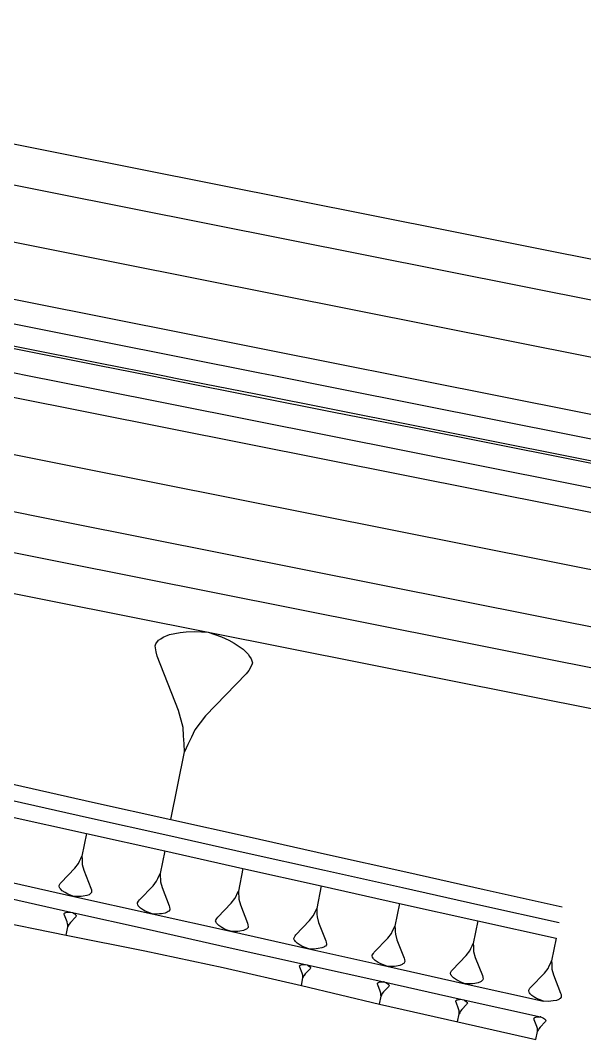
# Model space of a CAD drawing. Extents: x 388537 to 389570, y 804803 to 804975.
# Drawn here: x 389239.2 to 389274.3, y 804858.6 to 804922.2 of the extents above; entities that cross this region are included whole.
import ezdxf

# ---------------------------------------------------------------- set-up
doc = ezdxf.new("R2010")
doc.units = 0
doc.layers.get('0').update_dxf_attribs({"linetype": 'CONTINUOUS'})

msp = doc.modelspace()

# ---------------------------------------------------------------- linework, layer by layer
at = {"color": 7}
for p, q in [((389248.0533, 804883.674), (389248.4629, 804883.8431)), ((389248.4629, 804883.8431), (389249.1137, 804883.9641)), ((389249.1137, 804883.9641), (389249.4993, 804884.0127)), ((389249.4993, 804884.0127), (389250.0055, 804884.0372)), ((389250.0055, 804884.0372), (389250.8733, 804883.9897)), ((389250.8733, 804883.9897), (389251.6931, 804883.7011)), ((389247.5717, 804883.1433), (389247.5957, 804883.2638)), ((389247.6202, 804882.7576), (389247.5717, 804883.1433)), ((389247.5957, 804883.2638), (389247.7642, 804883.4809)), ((389247.7642, 804883.4809), (389247.9088, 804883.5774)), ((389247.9088, 804883.5774), (389248.0533, 804883.674)), ((389251.6931, 804883.7011), (389252.1513, 804883.4846)), ((389252.1513, 804883.4846), (389252.4889, 804883.292)), ((389252.4889, 804883.292), (389253.0436, 804882.9309)), ((389247.6927, 804882.4925), (389247.6202, 804882.7576)), ((389249.0214, 804879.0949), (389247.6927, 804882.4925)), ((389253.0436, 804882.9309), (389253.3573, 804882.6178)), ((389253.3573, 804882.6178), (389253.4538, 804882.4733)), ((389253.4538, 804882.4733), (389253.5503, 804882.3287)), ((389253.5989, 804881.9431), (389253.4063, 804881.6055)), ((389253.5503, 804882.3287), (389253.6229, 804882.0636)), ((389253.6229, 804882.0636), (389253.5989, 804881.9431)), ((389253.2378, 804881.3884), (389250.709, 804878.7588)), ((389253.4063, 804881.6055), (389253.2378, 804881.3884)), ((389249.3115, 804878.0345), (389249.0214, 804879.0949)), ((389250.709, 804878.7588), (389250.0348, 804877.8905)), ((389249.336, 804877.5283), (389249.3115, 804878.0345)), ((389249.3606, 804877.0221), (389249.336, 804877.5283)), ((389249.8182, 804877.4323), (389249.6017, 804876.9741)), ((389250.0348, 804877.8905), (389249.8182, 804877.4323)), ((389249.3851, 804876.516), (389249.3606, 804877.0221)), ((389249.6017, 804876.9741), (389249.3851, 804876.516)), ((389248.545, 804872.2969), (389249.3851, 804876.516)), ((389243.2732, 804871.425), (389242.9913, 804870.0092)), ((389242.8459, 804869.7017), (389242.9186, 804869.8554)), ((389242.9186, 804869.8554), (389242.9913, 804870.0092)), ((389242.9913, 804870.0092), (389242.9995, 804869.8393)), ((389242.9995, 804869.8393), (389243.0077, 804869.6695)), ((389248.1544, 804870.3354), (389247.8725, 804868.9197)), ((389241.6984, 804868.3741), (389242.547, 804869.2565)), ((389242.547, 804869.2565), (389242.7733, 804869.5479)), ((389242.7733, 804869.5479), (389242.8459, 804869.7017)), ((389243.0077, 804869.6695), (389243.016, 804869.4996)), ((389243.016, 804869.4996), (389243.1133, 804869.1438)), ((389243.1133, 804869.1438), (389243.5592, 804868.0036)), ((389253.0356, 804869.2459), (389252.7537, 804867.8302)), ((389247.4283, 804868.1671), (389247.6545, 804868.4585)), ((389247.6545, 804868.4585), (389247.7272, 804868.6122)), ((389247.7272, 804868.6122), (389247.7998, 804868.7659)), ((389247.7998, 804868.7659), (389247.8725, 804868.9197)), ((389247.8725, 804868.9197), (389247.8807, 804868.7498)), ((389247.8807, 804868.7498), (389247.889, 804868.58)), ((389247.889, 804868.58), (389247.8972, 804868.4101)), ((389241.5692, 804868.1475), (389241.5773, 804868.188)), ((389241.5935, 804868.0586), (389241.5692, 804868.1475)), ((389241.5773, 804868.188), (389241.6419, 804868.3013)), ((389241.6259, 804868.0101), (389241.5935, 804868.0586)), ((389241.6583, 804867.9616), (389241.6259, 804868.0101)), ((389241.6419, 804868.3013), (389241.6984, 804868.3741)), ((389241.7636, 804867.8565), (389241.6583, 804867.9616)), ((389241.9497, 804867.7353), (389241.7636, 804867.8565)), ((389243.5592, 804868.0036), (389243.5835, 804867.9147)), ((389243.5835, 804867.9147), (389243.5998, 804867.7853)), ((389246.5797, 804867.2847), (389247.4283, 804868.1671)), ((389247.8972, 804868.4101), (389247.9946, 804868.0543)), ((389247.9946, 804868.0543), (389248.4404, 804866.9142)), ((389252.681, 804867.6765), (389252.7537, 804867.8302)), ((389252.7537, 804867.8302), (389252.7619, 804867.6603)), ((389257.9168, 804868.1564), (389257.6349, 804866.7407)), ((389242.063, 804867.6707), (389241.9497, 804867.7353)), ((389242.2168, 804867.598), (389242.063, 804867.6707)), ((389242.4919, 804867.5012), (389242.2168, 804867.598)), ((389242.7831, 804867.4853), (389242.4919, 804867.5012)), ((389242.953, 804867.4935), (389242.7831, 804867.4853)), ((389243.0824, 804867.5098), (389242.953, 804867.4935)), ((389243.3007, 804867.5504), (389243.0824, 804867.5098)), ((389243.4382, 804867.6072), (389243.3007, 804867.5504)), ((389243.4867, 804867.6396), (389243.4382, 804867.6072)), ((389243.5352, 804867.672), (389243.4867, 804867.6396)), ((389243.5918, 804867.7448), (389243.5352, 804867.672)), ((389243.5998, 804867.7853), (389243.5918, 804867.7448)), ((389246.4585, 804867.0986), (389246.5231, 804867.2119)), ((389246.5231, 804867.2119), (389246.5797, 804867.2847)), ((389252.3095, 804867.0776), (389252.5357, 804867.369)), ((389252.5357, 804867.369), (389252.6084, 804867.5227)), ((389252.6084, 804867.5227), (389252.681, 804867.6765)), ((389252.7619, 804867.6603), (389252.7702, 804867.4905)), ((389252.7702, 804867.4905), (389252.7784, 804867.3207)), ((389252.7784, 804867.3207), (389252.8758, 804866.9648)), ((389246.4505, 804867.0581), (389246.4585, 804867.0986)), ((389246.4748, 804866.9692), (389246.4505, 804867.0581)), ((389246.5072, 804866.9207), (389246.4748, 804866.9692)), ((389246.5396, 804866.8721), (389246.5072, 804866.9207)), ((389246.6448, 804866.7671), (389246.5396, 804866.8721)), ((389246.831, 804866.6459), (389246.6448, 804866.7671)), ((389246.9443, 804866.5813), (389246.831, 804866.6459)), ((389247.098, 804866.5086), (389246.9443, 804866.5813)), ((389248.3679, 804866.5501), (389248.3194, 804866.5177)), ((389248.4164, 804866.5825), (389248.3679, 804866.5501)), ((389248.473, 804866.6554), (389248.4164, 804866.5825)), ((389248.4404, 804866.9142), (389248.4647, 804866.8252)), ((389248.4647, 804866.8252), (389248.481, 804866.6958)), ((389248.481, 804866.6958), (389248.473, 804866.6554)), ((389251.461, 804866.1953), (389252.3095, 804867.0776)), ((389252.8758, 804866.9648), (389253.3216, 804865.8248)), ((389257.4896, 804866.4332), (389257.5623, 804866.587)), ((389257.5623, 804866.587), (389257.6349, 804866.7407)), ((389257.6349, 804866.7407), (389257.6432, 804866.5709)), ((389257.6432, 804866.5709), (389257.6514, 804866.401)), ((389262.798, 804867.0668), (389262.5162, 804865.6512)), ((389241.8911, 804866.4165), (389241.8941, 804866.4313)), ((389241.8971, 804866.3692), (389241.8911, 804866.4165)), ((389241.8941, 804866.4313), (389241.9148, 804866.458)), ((389241.906, 804866.3366), (389241.8971, 804866.3692)), ((389242.0692, 804865.9193), (389241.906, 804866.3366)), ((389241.9148, 804866.458), (389241.9325, 804866.4698)), ((389241.9325, 804866.4698), (389241.9503, 804866.4817)), ((389241.9503, 804866.4817), (389242.0006, 804866.5025)), ((389242.0006, 804866.5025), (389242.0805, 804866.5173)), ((389242.1048, 804865.7891), (389242.0692, 804865.9193)), ((389242.0805, 804866.5173), (389242.1279, 804866.5233)), ((389242.1279, 804866.5233), (389242.19, 804866.5263)), ((389242.19, 804866.5263), (389242.2966, 804866.5205)), ((389242.587, 804866.201), (389242.2764, 804865.8781)), ((389242.2966, 804866.5205), (389242.3973, 804866.485)), ((389242.3973, 804866.485), (389242.4535, 804866.4584)), ((389242.4535, 804866.4584), (389242.495, 804866.4348)), ((389242.495, 804866.4348), (389242.5631, 804866.3904)), ((389242.5631, 804866.3904), (389242.6016, 804866.352)), ((389242.6077, 804866.2277), (389242.587, 804866.201)), ((389242.6016, 804866.352), (389242.6135, 804866.3342)), ((389242.6313, 804866.2691), (389242.6077, 804866.2277)), ((389242.6135, 804866.3342), (389242.6253, 804866.3165)), ((389242.6253, 804866.3165), (389242.6343, 804866.2839)), ((389242.6343, 804866.2839), (389242.6313, 804866.2691)), ((389247.3731, 804866.4118), (389247.098, 804866.5086)), ((389247.6643, 804866.3959), (389247.3731, 804866.4118)), ((389247.8342, 804866.4041), (389247.6643, 804866.3959)), ((389247.9636, 804866.4204), (389247.8342, 804866.4041)), ((389248.1819, 804866.461), (389247.9636, 804866.4204)), ((389248.3194, 804866.5177), (389248.1819, 804866.461)), ((389251.3317, 804865.9687), (389251.3398, 804866.0091)), ((389251.3561, 804865.8797), (389251.3317, 804865.9687)), ((389251.3398, 804866.0091), (389251.4044, 804866.1224)), ((389251.4044, 804866.1224), (389251.461, 804866.1953)), ((389256.3422, 804865.1058), (389257.1907, 804865.9881)), ((389257.1907, 804865.9881), (389257.4169, 804866.2795)), ((389257.4169, 804866.2795), (389257.4896, 804866.4332)), ((389257.6514, 804866.401), (389257.6596, 804866.2312)), ((389257.6596, 804866.2312), (389257.757, 804865.8754)), ((389267.6792, 804865.9773), (389267.3974, 804864.5617)), ((389242.0107, 804865.0845), (389242.1138, 804865.6026)), ((389242.1078, 804865.727), (389242.1048, 804865.7891)), ((389242.1108, 804865.6648), (389242.1078, 804865.727)), ((389242.1138, 804865.6026), (389242.1108, 804865.6648)), ((389242.1404, 804865.6589), (389242.1138, 804865.6026)), ((389242.167, 804865.7152), (389242.1404, 804865.6589)), ((389242.1936, 804865.7714), (389242.167, 804865.7152)), ((389242.2764, 804865.8781), (389242.1936, 804865.7714)), ((389251.3885, 804865.8312), (389251.3561, 804865.8797)), ((389251.4209, 804865.7827), (389251.3885, 804865.8312)), ((389251.5261, 804865.6777), (389251.4209, 804865.7827)), ((389251.7122, 804865.5565), (389251.5261, 804865.6777)), ((389251.8255, 804865.4919), (389251.7122, 804865.5565)), ((389251.9793, 804865.4192), (389251.8255, 804865.4919)), ((389252.2544, 804865.3224), (389251.9793, 804865.4192)), ((389252.5455, 804865.3065), (389252.2544, 804865.3224)), ((389252.7154, 804865.3147), (389252.5455, 804865.3065)), ((389252.8448, 804865.331), (389252.7154, 804865.3147)), ((389253.0631, 804865.3716), (389252.8448, 804865.331)), ((389253.2006, 804865.4283), (389253.0631, 804865.3716)), ((389253.2491, 804865.4607), (389253.2006, 804865.4283)), ((389253.2976, 804865.4931), (389253.2491, 804865.4607)), ((389253.3542, 804865.566), (389253.2976, 804865.4931)), ((389253.3216, 804865.8248), (389253.3459, 804865.7358)), ((389253.3459, 804865.7358), (389253.3622, 804865.6064)), ((389253.3622, 804865.6064), (389253.3542, 804865.566)), ((389257.757, 804865.8754), (389258.2028, 804864.7353)), ((389262.2982, 804865.19), (389262.3708, 804865.3438)), ((389262.3708, 804865.3438), (389262.4435, 804865.4975)), ((389262.4435, 804865.4975), (389262.5162, 804865.6512)), ((389262.5162, 804865.6512), (389262.5244, 804865.4814)), ((389262.5244, 804865.4814), (389262.5326, 804865.3115)), ((389262.5326, 804865.3115), (389262.5408, 804865.1417)), ((389256.213, 804864.8793), (389256.2211, 804864.9197)), ((389256.2373, 804864.7903), (389256.213, 804864.8793)), ((389256.2211, 804864.9197), (389256.2857, 804865.033)), ((389256.2697, 804864.7418), (389256.2373, 804864.7903)), ((389256.3021, 804864.6933), (389256.2697, 804864.7418)), ((389256.2857, 804865.033), (389256.3422, 804865.1058)), ((389256.4074, 804864.5882), (389256.3021, 804864.6933)), ((389258.2028, 804864.7353), (389258.2271, 804864.6464)), ((389258.2271, 804864.6464), (389258.2434, 804864.517)), ((389261.2235, 804864.0164), (389262.072, 804864.8987)), ((389262.072, 804864.8987), (389262.2982, 804865.19)), ((389262.5408, 804865.1417), (389262.6382, 804864.7859)), ((389262.6382, 804864.7859), (389263.084, 804863.6459)), ((389272.5605, 804864.8877), (389272.2786, 804863.4722)), ((389256.5935, 804864.4671), (389256.4074, 804864.5882)), ((389256.7068, 804864.4025), (389256.5935, 804864.4671)), ((389256.8605, 804864.3298), (389256.7068, 804864.4025)), ((389257.1356, 804864.233), (389256.8605, 804864.3298)), ((389257.4268, 804864.2171), (389257.1356, 804864.233)), ((389257.5966, 804864.2253), (389257.4268, 804864.2171)), ((389257.726, 804864.2416), (389257.5966, 804864.2253)), ((389257.9444, 804864.2822), (389257.726, 804864.2416)), ((389258.0818, 804864.3389), (389257.9444, 804864.2822)), ((389258.1303, 804864.3713), (389258.0818, 804864.3389)), ((389258.1788, 804864.4037), (389258.1303, 804864.3713)), ((389258.2354, 804864.4766), (389258.1788, 804864.4037)), ((389258.2434, 804864.517), (389258.2354, 804864.4766)), ((389261.1669, 804863.9436), (389261.2235, 804864.0164)), ((389266.9532, 804863.8092), (389267.1794, 804864.1006)), ((389267.1794, 804864.1006), (389267.2521, 804864.2543)), ((389267.2521, 804864.2543), (389267.3247, 804864.408)), ((389267.3247, 804864.408), (389267.3974, 804864.5617)), ((389267.3974, 804864.5617), (389267.4056, 804864.3919)), ((389267.4056, 804864.3919), (389267.4138, 804864.2221)), ((389267.4138, 804864.2221), (389267.4221, 804864.0522)), ((389267.4221, 804864.0522), (389267.5194, 804863.6965)), ((389261.0943, 804863.7898), (389261.1023, 804863.8303)), ((389261.1186, 804863.7009), (389261.0943, 804863.7898)), ((389261.1023, 804863.8303), (389261.1669, 804863.9436)), ((389261.151, 804863.6524), (389261.1186, 804863.7009)), ((389261.1834, 804863.6039), (389261.151, 804863.6524)), ((389261.2886, 804863.4988), (389261.1834, 804863.6039)), ((389261.4747, 804863.3777), (389261.2886, 804863.4988)), ((389261.588, 804863.3131), (389261.4747, 804863.3777)), ((389263.1166, 804863.3871), (389263.06, 804863.3143)), ((389263.084, 804863.6459), (389263.1083, 804863.557)), ((389263.1083, 804863.557), (389263.1246, 804863.4276)), ((389263.1246, 804863.4276), (389263.1166, 804863.3871)), ((389266.1047, 804862.927), (389266.9532, 804863.8092)), ((389267.5194, 804863.6965), (389267.9652, 804862.5565)), ((389272.2059, 804863.3185), (389272.2786, 804863.4722)), ((389272.2786, 804863.4722), (389272.2868, 804863.3024)), ((389256.5689, 804863.157), (389256.5716, 804863.1706)), ((389256.5743, 804863.1136), (389256.5689, 804863.157)), ((389256.5716, 804863.1706), (389256.5905, 804863.195)), ((389256.5825, 804863.0838), (389256.5743, 804863.1136)), ((389256.7319, 804862.7016), (389256.5825, 804863.0838)), ((389256.5905, 804863.195), (389256.6068, 804863.2059)), ((389256.6068, 804863.2059), (389256.623, 804863.2167)), ((389256.623, 804863.2167), (389256.6691, 804863.2357)), ((389256.6691, 804863.2357), (389256.7423, 804863.2494)), ((389256.7423, 804863.2494), (389256.7857, 804863.2548)), ((389256.7857, 804863.2548), (389256.8427, 804863.2576)), ((389256.8427, 804863.2576), (389256.9403, 804863.2522)), ((389257.2063, 804862.9596), (389256.9218, 804862.6638)), ((389256.9403, 804863.2522), (389257.0325, 804863.2198)), ((389257.0325, 804863.2198), (389257.0841, 804863.1954)), ((389257.0841, 804863.1954), (389257.1221, 804863.1737)), ((389257.1221, 804863.1737), (389257.1845, 804863.1331)), ((389257.1845, 804863.1331), (389257.2197, 804863.0979)), ((389257.2253, 804862.984), (389257.2063, 804862.9596)), ((389257.2197, 804863.0979), (389257.2306, 804863.0816)), ((389257.2469, 804863.022), (389257.2253, 804862.984)), ((389257.2306, 804863.0816), (389257.2415, 804863.0654)), ((389257.2415, 804863.0654), (389257.2496, 804863.0356)), ((389257.2496, 804863.0356), (389257.2469, 804863.022)), ((389261.7418, 804863.2404), (389261.588, 804863.3131)), ((389262.0168, 804863.1436), (389261.7418, 804863.2404)), ((389262.308, 804863.1276), (389262.0168, 804863.1436)), ((389262.4778, 804863.1359), (389262.308, 804863.1276)), ((389262.6072, 804863.1522), (389262.4778, 804863.1359)), ((389262.8256, 804863.1928), (389262.6072, 804863.1522)), ((389262.963, 804863.2495), (389262.8256, 804863.1928)), ((389263.0115, 804863.2819), (389262.963, 804863.2495)), ((389263.06, 804863.3143), (389263.0115, 804863.2819)), ((389265.9755, 804862.7004), (389265.9836, 804862.7408)), ((389265.9836, 804862.7408), (389266.0482, 804862.8541)), ((389266.0482, 804862.8541), (389266.1047, 804862.927)), ((389270.986, 804861.8375), (389271.8344, 804862.7197)), ((389271.8344, 804862.7197), (389272.0606, 804863.0111)), ((389272.0606, 804863.0111), (389272.1333, 804863.1648)), ((389272.1333, 804863.1648), (389272.2059, 804863.3185)), ((389272.2868, 804863.3024), (389272.2951, 804863.1326)), ((389272.2951, 804863.1326), (389272.3033, 804862.9628)), ((389272.3033, 804862.9628), (389272.4006, 804862.607)), ((389256.6784, 804861.9368), (389256.7729, 804862.4114)), ((389256.7646, 804862.5823), (389256.7319, 804862.7016)), ((389256.7674, 804862.5253), (389256.7646, 804862.5823)), ((389256.7701, 804862.4684), (389256.7674, 804862.5253)), ((389256.7729, 804862.4114), (389256.7701, 804862.4684)), ((389256.7972, 804862.463), (389256.7729, 804862.4114)), ((389256.8216, 804862.5145), (389256.7972, 804862.463)), ((389256.846, 804862.5661), (389256.8216, 804862.5145)), ((389256.9218, 804862.6638), (389256.846, 804862.5661)), ((389261.4328, 804862.0767), (389261.4528, 804862.1025)), ((389261.4528, 804862.1025), (389261.4699, 804862.1139)), ((389261.4699, 804862.1139), (389261.487, 804862.1254)), ((389261.487, 804862.1254), (389261.5356, 804862.1454)), ((389261.5356, 804862.1454), (389261.6128, 804862.1598)), ((389261.6128, 804862.1598), (389261.6586, 804862.1656)), ((389261.6586, 804862.1656), (389261.7186, 804862.1685)), ((389261.7186, 804862.1685), (389261.8215, 804862.1628)), ((389261.8215, 804862.1628), (389261.9188, 804862.1286)), ((389261.9188, 804862.1286), (389261.9731, 804862.1029)), ((389261.9731, 804862.1029), (389262.0132, 804862.0801)), ((389262.0132, 804862.0801), (389262.079, 804862.0372)), ((389265.9999, 804862.6115), (389265.9755, 804862.7004)), ((389266.0323, 804862.563), (389265.9999, 804862.6115)), ((389266.0647, 804862.5145), (389266.0323, 804862.563)), ((389266.1699, 804862.4094), (389266.0647, 804862.5145)), ((389266.356, 804862.2883), (389266.1699, 804862.4094)), ((389266.4693, 804862.2236), (389266.356, 804862.2883)), ((389266.623, 804862.151), (389266.4693, 804862.2236)), ((389266.8981, 804862.0542), (389266.623, 804862.151)), ((389267.7068, 804862.1034), (389267.4884, 804862.0628)), ((389267.8442, 804862.1601), (389267.7068, 804862.1034)), ((389267.8927, 804862.1925), (389267.8442, 804862.1601)), ((389267.9412, 804862.2249), (389267.8927, 804862.1925)), ((389267.9978, 804862.2977), (389267.9412, 804862.2249)), ((389267.9652, 804862.5565), (389267.9895, 804862.4676)), ((389267.9895, 804862.4676), (389268.0058, 804862.3382)), ((389268.0058, 804862.3382), (389267.9978, 804862.2977)), ((389272.4006, 804862.607), (389272.8464, 804861.4671)), ((389261.4299, 804862.0624), (389261.4328, 804862.0767)), ((389261.4357, 804862.0167), (389261.4299, 804862.0624)), ((389261.4443, 804861.9853), (389261.4357, 804862.0167)), ((389261.6019, 804861.5823), (389261.4443, 804861.9853)), ((389261.6363, 804861.4565), (389261.6019, 804861.5823)), ((389261.6392, 804861.3964), (389261.6363, 804861.4565)), ((389261.802, 804861.5424), (389261.7221, 804861.4394)), ((389262.102, 804861.8543), (389261.802, 804861.5424)), ((389262.079, 804862.0372), (389262.1162, 804862.0001)), ((389262.122, 804861.88), (389262.102, 804861.8543)), ((389262.1162, 804862.0001), (389262.1276, 804861.983)), ((389262.1448, 804861.9201), (389262.122, 804861.88)), ((389262.1276, 804861.983), (389262.1391, 804861.9658)), ((389262.1391, 804861.9658), (389262.1477, 804861.9344)), ((389262.1477, 804861.9344), (389262.1448, 804861.9201)), ((389267.1892, 804862.0382), (389266.8981, 804862.0542)), ((389267.3591, 804862.0465), (389267.1892, 804862.0382)), ((389267.4884, 804862.0628), (389267.3591, 804862.0465)), ((389270.8568, 804861.611), (389270.8649, 804861.6514)), ((389270.8811, 804861.522), (389270.8568, 804861.611)), ((389270.8649, 804861.6514), (389270.9295, 804861.7647)), ((389270.9135, 804861.4735), (389270.8811, 804861.522)), ((389270.9459, 804861.425), (389270.9135, 804861.4735)), ((389270.9295, 804861.7647), (389270.986, 804861.8375)), ((389272.8464, 804861.4671), (389272.8707, 804861.3781)), ((389261.5454, 804860.7759), (389261.645, 804861.2764)), ((389261.6421, 804861.3364), (389261.6392, 804861.3964)), ((389261.645, 804861.2764), (389261.6421, 804861.3364)), ((389261.6707, 804861.3307), (389261.645, 804861.2764)), ((389261.6964, 804861.3851), (389261.6707, 804861.3307)), ((389261.7221, 804861.4394), (389261.6964, 804861.3851)), ((389266.3082, 804860.9723), (389266.3111, 804860.9867)), ((389266.314, 804860.9262), (389266.3082, 804860.9723)), ((389266.3111, 804860.9867), (389266.3312, 804861.0126)), ((389266.3227, 804860.8945), (389266.314, 804860.9262)), ((389266.4815, 804860.4885), (389266.3227, 804860.8945)), ((389266.3312, 804861.0126), (389266.3485, 804861.0242)), ((389266.3485, 804861.0242), (389266.3658, 804861.0357)), ((389266.3658, 804861.0357), (389266.4147, 804861.0559)), ((389266.4147, 804861.0559), (389266.4925, 804861.0704)), ((389266.4925, 804861.0704), (389266.5386, 804861.0762)), ((389266.5386, 804861.0762), (389266.5991, 804861.0791)), ((389266.5991, 804861.0791), (389266.7028, 804861.0734)), ((389266.7028, 804861.0734), (389266.8007, 804861.0389)), ((389266.8007, 804861.0389), (389266.8555, 804861.0131)), ((389266.8555, 804861.0131), (389266.8958, 804860.9901)), ((389266.8958, 804860.9901), (389266.9621, 804860.9469)), ((389266.9621, 804860.9469), (389266.9996, 804860.9095)), ((389266.9996, 804860.9095), (389267.0111, 804860.8922)), ((389267.0285, 804860.8289), (389267.0054, 804860.7885)), ((389267.0111, 804860.8922), (389267.0227, 804860.8749)), ((389267.0227, 804860.8749), (389267.0313, 804860.8433)), ((389267.0313, 804860.8433), (389267.0285, 804860.8289)), ((389271.0511, 804861.32), (389270.9459, 804861.425)), ((389271.2372, 804861.1988), (389271.0511, 804861.32)), ((389271.3505, 804861.1342), (389271.2372, 804861.1988)), ((389271.5042, 804861.0616), (389271.3505, 804861.1342)), ((389271.7793, 804860.9648), (389271.5042, 804861.0616)), ((389272.0704, 804860.9488), (389271.7793, 804860.9648)), ((389272.2403, 804860.9571), (389272.0704, 804860.9488)), ((389272.3697, 804860.9733), (389272.2403, 804860.9571)), ((389272.588, 804861.014), (389272.3697, 804860.9733)), ((389272.7254, 804861.0707), (389272.588, 804861.014)), ((389272.7739, 804861.1031), (389272.7254, 804861.0707)), ((389272.8224, 804861.1355), (389272.7739, 804861.1031)), ((389272.879, 804861.2083), (389272.8224, 804861.1355)), ((389272.8707, 804861.3781), (389272.887, 804861.2487)), ((389272.887, 804861.2487), (389272.879, 804861.2083)), ((389266.4245, 804859.6762), (389266.5249, 804860.1804)), ((389266.5161, 804860.3618), (389266.4815, 804860.4885)), ((389266.5191, 804860.3013), (389266.5161, 804860.3618)), ((389266.522, 804860.2408), (389266.5191, 804860.3013)), ((389266.5249, 804860.1804), (389266.522, 804860.2408)), ((389266.5508, 804860.2351), (389266.5249, 804860.1804)), ((389266.5767, 804860.2899), (389266.5508, 804860.2351)), ((389266.6026, 804860.3446), (389266.5767, 804860.2899)), ((389266.6831, 804860.4484), (389266.6026, 804860.3446)), ((389266.9853, 804860.7626), (389266.6831, 804860.4484)), ((389267.0054, 804860.7885), (389266.9853, 804860.7626)), ((389271.183, 804859.8812), (389271.1859, 804859.8958)), ((389271.1889, 804859.8344), (389271.183, 804859.8812)), ((389271.1859, 804859.8958), (389271.2064, 804859.9222)), ((389271.1977, 804859.8022), (389271.1889, 804859.8344)), ((389271.3591, 804859.3895), (389271.1977, 804859.8022)), ((389271.2064, 804859.9222), (389271.2239, 804859.9339)), ((389271.2239, 804859.9339), (389271.2415, 804859.9457)), ((389271.2415, 804859.9457), (389271.2912, 804859.9662)), ((389271.2912, 804859.9662), (389271.3703, 804859.9809)), ((389271.3703, 804859.9809), (389271.4171, 804859.9868)), ((389271.4171, 804859.9868), (389271.4786, 804859.9898)), ((389271.4786, 804859.9898), (389271.584, 804859.984)), ((389271.8712, 804859.6681), (389271.564, 804859.3487)), ((389271.584, 804859.984), (389271.6836, 804859.949)), ((389271.6836, 804859.949), (389271.7392, 804859.9227)), ((389271.7392, 804859.9227), (389271.7802, 804859.8993)), ((389271.7802, 804859.8993), (389271.8476, 804859.8554)), ((389271.8476, 804859.8554), (389271.8857, 804859.8174)), ((389271.8917, 804859.6944), (389271.8712, 804859.6681)), ((389271.8857, 804859.8174), (389271.8974, 804859.7998)), ((389271.915, 804859.7354), (389271.8917, 804859.6944)), ((389271.8974, 804859.7998), (389271.9091, 804859.7823)), ((389271.9091, 804859.7823), (389271.918, 804859.7501)), ((389271.918, 804859.7501), (389271.915, 804859.7354)), ((389271.3012, 804858.5638), (389271.4032, 804859.0763)), ((389271.3943, 804859.2607), (389271.3591, 804859.3895)), ((389271.3973, 804859.1992), (389271.3943, 804859.2607)), ((389271.4003, 804859.1378), (389271.3973, 804859.1992)), ((389271.4032, 804859.0763), (389271.4003, 804859.1378)), ((389271.4296, 804859.1319), (389271.4032, 804859.0763)), ((389271.4559, 804859.1876), (389271.4296, 804859.1319)), ((389271.4822, 804859.2432), (389271.4559, 804859.1876)), ((389271.564, 804859.3487), (389271.4822, 804859.2432))]:
    msp.add_line(p, q, dxfattribs=at)
at = {"color": 2, "linetype": 'CONTINUOUS'}
for points in [[(389200, 804922.1597), (389202.3028, 804921.7012), (389207.2065, 804920.7247), (389212.1102, 804919.7483), (389217.014, 804918.7718), (389221.9177, 804917.7954), (389226.8214, 804916.8189), (389231.7252, 804915.8425), (389236.6289, 804914.866), (389241.5326, 804913.8896), (389246.4363, 804912.9131), (389251.3401, 804911.9367), (389256.2438, 804910.9602), (389261.1475, 804909.9838), (389266.0512, 804909.0073), (389270.955, 804908.0309), (389275.8587, 804907.0544), (389280.7624, 804906.078), (389285.6662, 804905.1015), (389290.5699, 804904.1251), (389295.4736, 804903.1486), (389300, 804902.2473)], [(389200, 804910.9438), (389200.1546, 804910.913), (389205.0583, 804909.9365), (389209.9621, 804908.9601), (389214.8658, 804907.9836), (389219.7695, 804907.0072), (389224.6732, 804906.0307), (389229.577, 804905.0543), (389234.4807, 804904.0778), (389239.3844, 804903.1014), (389244.2881, 804902.1249), (389249.1919, 804901.1485), (389254.0956, 804900.172), (389254.9595, 804900)], [(389200, 804907.8849), (389204.4725, 804906.9943), (389209.3762, 804906.0178), (389214.2799, 804905.0414), (389219.1836, 804904.0649), (389224.0874, 804903.0885), (389228.9911, 804902.112), (389233.8948, 804901.1356), (389238.7985, 804900.1591), (389239.5977, 804900)], [(389239.5977, 804900), (389243.7023, 804899.1827), (389248.606, 804898.2062), (389253.5097, 804897.2298), (389258.4135, 804896.2533), (389263.3172, 804895.2769), (389268.2209, 804894.3004), (389273.1246, 804893.324), (389278.0284, 804892.3475), (389282.9321, 804891.3711), (389287.8358, 804890.3946), (389292.7395, 804889.4182), (389297.6433, 804888.4417), (389300, 804887.9724)], [(389254.9595, 804900), (389258.9993, 804899.1956), (389263.9031, 804898.2191), (389268.8068, 804897.2427), (389273.7105, 804896.2662), (389278.6142, 804895.2898), (389283.518, 804894.3133), (389288.4217, 804893.3369), (389293.3254, 804892.3604), (389298.2291, 804891.384), (389300, 804891.0313)], [(389200, 804896.6689), (389202.3243, 804896.2061), (389207.228, 804895.2296), (389212.1317, 804894.2532), (389217.0354, 804893.2767), (389221.9392, 804892.3003), (389226.8429, 804891.3238), (389231.7466, 804890.3474), (389236.6504, 804889.3709), (389241.5541, 804888.3945), (389246.4578, 804887.418), (389251.3615, 804886.4416), (389256.2653, 804885.4651), (389261.169, 804884.4887), (389266.0727, 804883.5122), (389270.9764, 804882.5358), (389275.8802, 804881.5593), (389280.7839, 804880.5829), (389285.6876, 804879.6064), (389290.5914, 804878.63), (389295.4951, 804877.6535), (389300, 804876.7565)]]:
    msp.add_lwpolyline(points, dxfattribs=at)
at = {"color": 7, "linetype": 'CONTINUOUS'}
for points in [[(389200, 804919.6106), (389201.8146, 804919.2493), (389206.7183, 804918.2729), (389211.622, 804917.2964), (389216.5257, 804916.32), (389221.4295, 804915.3435), (389226.3332, 804914.3671), (389231.2369, 804913.3906), (389236.1407, 804912.4142), (389241.0444, 804911.4377), (389245.9481, 804910.4613), (389250.8518, 804909.4848), (389255.7556, 804908.5084), (389260.6593, 804907.5319), (389265.563, 804906.5555), (389270.4667, 804905.579), (389275.3705, 804904.6025), (389280.2742, 804903.6261), (389285.1779, 804902.6496), (389290.0817, 804901.6732), (389294.9854, 804900.6967), (389298.4844, 804900)], [(389200, 804916.0419), (389201.131, 804915.8167), (389206.0348, 804914.8403), (389210.9385, 804913.8638), (389215.8422, 804912.8874), (389220.746, 804911.9109), (389225.6497, 804910.9345), (389230.5534, 804909.958), (389235.4571, 804908.9816), (389240.3609, 804908.0051), (389245.2646, 804907.0286), (389250.1683, 804906.0522), (389255.072, 804905.0757), (389259.9758, 804904.0993), (389264.8795, 804903.1228), (389269.7832, 804902.1464), (389274.687, 804901.1699), (389279.5907, 804900.1935), (389280.5624, 804900)], [(389200, 804912.4732), (389200.4475, 804912.3841), (389205.3513, 804911.4077), (389210.255, 804910.4312), (389215.1587, 804909.4547), (389220.0624, 804908.4783), (389224.9662, 804907.5018), (389229.8699, 804906.5254), (389234.7736, 804905.5489), (389239.6774, 804904.5725), (389244.5811, 804903.596), (389249.4848, 804902.6196), (389254.3885, 804901.6431), (389259.2923, 804900.6667), (389262.6403, 804900)], [(389213.9948, 804900), (389218.2072, 804899.1612), (389223.1109, 804898.1848), (389228.0146, 804897.2083), (389232.9184, 804896.2319), (389237.8221, 804895.2554), (389242.7258, 804894.279), (389247.6295, 804893.3025), (389252.5333, 804892.3261), (389257.437, 804891.3496), (389262.3407, 804890.3731), (389267.2445, 804889.3967), (389272.1482, 804888.4202), (389277.0519, 804887.4438), (389281.9556, 804886.4673), (389286.8594, 804885.4909), (389291.7631, 804884.5144), (389296.6668, 804883.538), (389300, 804882.8743)], [(389231.9168, 804900), (389233.6019, 804899.6645), (389238.5056, 804898.688), (389243.4093, 804897.7116), (389248.3131, 804896.7351), (389253.2168, 804895.7587), (389258.1205, 804894.7822), (389263.0242, 804893.8058), (389267.928, 804892.8293), (389272.8317, 804891.8529), (389277.7354, 804890.8764), (389282.6392, 804889.9), (389287.5429, 804888.9235), (389292.4466, 804887.947), (389297.3503, 804886.9706), (389300, 804886.443)], [(389262.6403, 804900), (389264.196, 804899.6902), (389269.0997, 804898.7138), (389274.0034, 804897.7373), (389278.9072, 804896.7609), (389283.8109, 804895.7844), (389288.7146, 804894.808), (389293.6184, 804893.8315), (389298.5221, 804892.8551), (389300, 804892.5608)], [(389200, 804899.218), (389202.8125, 804898.658), (389207.7162, 804897.6815), (389212.6199, 804896.7051), (389217.5237, 804895.7286), (389222.4274, 804894.7522), (389227.3311, 804893.7757), (389232.2348, 804892.7992), (389237.1386, 804891.8228), (389242.0423, 804890.8463), (389246.946, 804889.8699), (389251.8498, 804888.8934), (389256.7535, 804887.917), (389261.6572, 804886.9405), (389266.5609, 804885.9641), (389271.4647, 804884.9876), (389276.3684, 804884.0112), (389281.2721, 804883.0347), (389286.1759, 804882.0583), (389291.0796, 804881.0818), (389295.9833, 804880.1054), (389300, 804879.3056)], [(389200, 804883.1327), (389204.6141, 804882.1027), (389209.4953, 804881.0132), (389214.3765, 804879.9237), (389219.2577, 804878.8341), (389224.1389, 804877.7446), (389229.0201, 804876.6551), (389233.9014, 804875.5655), (389238.7826, 804874.476), (389243.6638, 804873.3865), (389248.545, 804872.2969), (389253.4262, 804871.2074), (389258.3074, 804870.1178), (389263.1886, 804869.0283), (389268.0698, 804867.9388), (389272.951, 804866.8492)], [(389200, 804882.1083), (389204.4188, 804881.122), (389209.3, 804880.0325), (389214.1812, 804878.9429), (389219.0624, 804877.8534), (389223.9436, 804876.7639), (389228.8249, 804875.6743), (389233.7061, 804874.5848), (389238.5873, 804873.4952), (389243.4685, 804872.4057), (389248.3497, 804871.3162), (389253.2309, 804870.2266), (389258.1121, 804869.1371), (389262.9933, 804868.0476), (389267.8745, 804866.958), (389272.7557, 804865.8685)], [(389200, 804876.9847), (389203.442, 804876.2165), (389208.3232, 804875.1271), (389213.2045, 804874.0377), (389218.0857, 804872.9483), (389222.9669, 804871.8588), (389227.8482, 804870.7694), (389232.7294, 804869.68), (389237.6106, 804868.5906), (389242.4919, 804867.5012), (389247.3731, 804866.4118), (389252.2544, 804865.3224), (389257.1356, 804864.233), (389262.0168, 804863.1436), (389266.8981, 804862.0542), (389271.7793, 804860.9648)], [(389200, 804875.9603), (389203.2467, 804875.2357), (389208.1279, 804874.1463), (389213.0092, 804873.0569), (389217.8904, 804871.9675), (389222.7717, 804870.8781), (389227.6529, 804869.7887), (389232.5341, 804868.6993), (389237.4154, 804867.6099), (389242.2966, 804866.5205), (389247.1778, 804865.4311), (389252.0591, 804864.3416), (389256.9403, 804863.2522), (389261.8215, 804862.1628), (389266.7028, 804861.0734), (389271.584, 804859.984)], [(389200, 804874.5085), (389202.935, 804873.6703), (389207.7545, 804872.271), (389212.6333, 804871.1692), (389217.5551, 804870.2837), (389222.4763, 804869.395), (389227.3645, 804868.3405), (389232.237, 804867.2074), (389237.1096, 804866.0743), (389242.0107, 804865.0845), (389246.9121, 804864.0967), (389251.8035, 804863.0585), (389256.6784, 804861.9368), (389261.5454, 804860.776), (389266.4246, 804859.6762), (389271.3012, 804858.5639)]]:
    msp.add_lwpolyline(points, dxfattribs=at)
at = {"color": 1, "linetype": 'CONTINUOUS'}
for points in [[(389200, 804909.5673), (389204.7947, 804908.6125), (389209.6984, 804907.6361), (389214.6021, 804906.6596), (389219.5059, 804905.6832), (389224.4096, 804904.7067), (389229.3133, 804903.7303), (389234.217, 804902.7538), (389239.1208, 804901.7774), (389244.0245, 804900.8009), (389248.0467, 804900)], [(389200, 804909.4143), (389204.7654, 804908.4654), (389209.6691, 804907.489), (389214.5728, 804906.5125), (389219.4766, 804905.5361), (389224.3803, 804904.5596), (389229.284, 804903.5832), (389234.1878, 804902.6067), (389239.0915, 804901.6303), (389243.9952, 804900.6538), (389247.2786, 804900)], [(389247.2786, 804900), (389248.8989, 804899.6774), (389253.8027, 804898.7009), (389258.7064, 804897.7244), (389263.6101, 804896.748), (389268.5138, 804895.7715), (389273.4176, 804894.7951), (389278.3213, 804893.8186), (389283.225, 804892.8422), (389288.1288, 804891.8657), (389293.0325, 804890.8893), (389297.9362, 804889.9128), (389300, 804889.5019)], [(389248.0467, 804900), (389248.9282, 804899.8245), (389253.832, 804898.848), (389258.7357, 804897.8716), (389263.6394, 804896.8951), (389268.5431, 804895.9187), (389273.4469, 804894.9422), (389278.3506, 804893.9658), (389283.2543, 804892.9893), (389288.158, 804892.0128), (389293.0618, 804891.0364), (389297.9655, 804890.0599), (389300, 804889.6548)], [(389200, 804894.1198), (389201.836, 804893.7542), (389206.7398, 804892.7778), (389211.6435, 804891.8013), (389216.5472, 804890.8249), (389221.4509, 804889.8484), (389226.3547, 804888.872), (389231.2584, 804887.8955), (389236.1621, 804886.9191), (389241.0659, 804885.9426), (389245.9696, 804884.9662), (389250.8733, 804883.9897), (389255.777, 804883.0133), (389260.6808, 804882.0368), (389265.5845, 804881.0604), (389270.4882, 804880.0839), (389275.3919, 804879.1075), (389280.491, 804879.1118), (389285.3947, 804878.1353), (389290.2984, 804877.1588), (389295.2021, 804876.1824), (389300, 804875.227)], [(389200, 804881.084), (389204.2235, 804880.1413), (389209.1047, 804879.0517), (389213.9859, 804877.9622), (389218.8671, 804876.8726), (389223.7484, 804875.7831), (389228.6296, 804874.6936), (389233.5108, 804873.604), (389238.392, 804872.5145), (389243.2732, 804871.425), (389248.1544, 804870.3354), (389253.0356, 804869.2459), (389257.9168, 804868.1564), (389262.798, 804867.0668), (389267.6792, 804865.9773), (389272.5605, 804864.8877)]]:
    msp.add_lwpolyline(points, dxfattribs=at)
at = {"color": 3, "linetype": 'CONTINUOUS'}
msp.add_lwpolyline([(389231.9168, 804900), (389233.6019, 804899.6645), (389238.5056, 804898.688), (389243.4093, 804897.7116), (389248.3131, 804896.7351), (389253.2168, 804895.7587), (389258.1205, 804894.7822), (389263.0242, 804893.8058), (389267.928, 804892.8293), (389272.8317, 804891.8529), (389277.7354, 804890.8764), (389282.6392, 804889.9), (389287.5429, 804888.9235), (389292.4466, 804887.947), (389297.3503, 804886.9706), (389300, 804886.443)], dxfattribs=at)
at = {"color": 7}
for p in [(389261.8215, 804862.1628), (389271.584, 804859.984)]:
    msp.add_point(p, dxfattribs=at)

doc.saveas('drawing.dxf')
